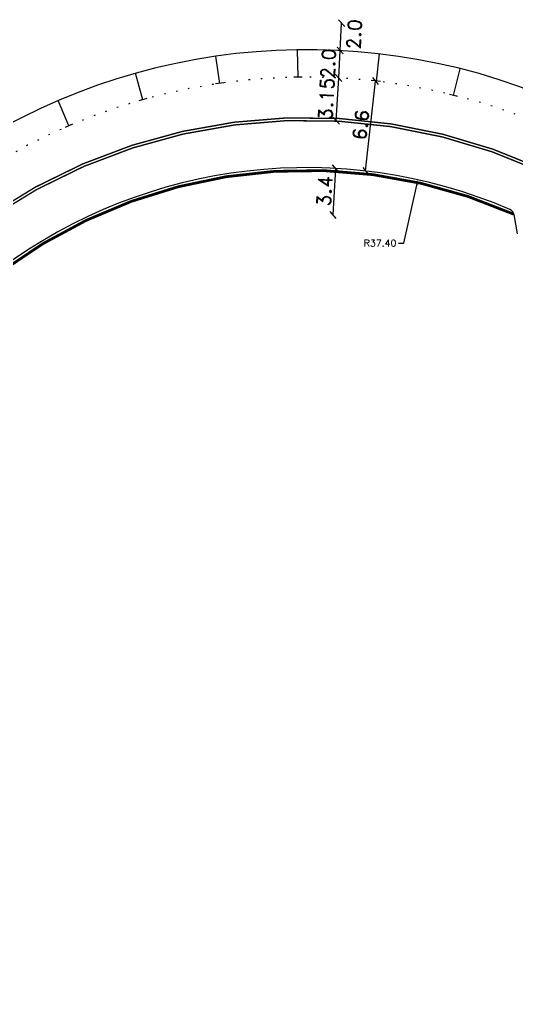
# Model space of a CAD drawing. Extents: x 183304 to 184528, y 666784 to 667526.
# Drawn here: x 184294.5 to 184330.6, y 667116.2 to 667188.2 of the extents above; entities that cross this region are included whole.
import ezdxf

# ---------------------------------------------------------------- set-up
doc = ezdxf.new("R2010")
doc.units = 0
doc.linetypes.add('1-1', pattern=[2, 1, -1])
doc.linetypes.add('DOT2', pattern=[3.175, 0, -3.175])
for name, color, linetype in [('D-15', 20, '1-1'), ('D-Dim', 7, 'Continuous'), ('d-han', 115, 'Continuous'), ('D-Kav-Parking', 9, 'DOT2'), ('D-Nativ', 7, '1-1'), ('D-Road', 7, 'Continuous')]:
    doc.layers.add(name, color=color, linetype=linetype)
doc.styles.add('r', font='romand')
doc.styles.add('ROMAND', font='romand')
doc.dimstyles.new('DDIM', dxfattribs={"dimscale": 1.35, "dimtxt": 0.75, "dimasz": 0.35, "dimexe": 0, "dimexo": 0.5, "dimgap": 0.15, "dimtad": 1, "dimdec": 1, "dimzin": 0, "dimdsep": 46, "dimtxsty": 'ROMAND', "dimblk1": 'OBLIQUE', "dimblk2": 'OBLIQUE', "dimsah": 1, "dimcen": 0.5, "dimse1": 1, "dimse2": 1, "dimadec": 0, "dimazin": 0, "dimtfac": 0.75, "dimtdec": 1, "dimtmove": 2, "dimatfit": 3, "dimldrblk": 'OBLIQUE', "dimfxl": 1, "dimtolj": 1, "dimtzin": 0, "dimarcsym": 0})
doc.dimstyles.new('RAD', dxfattribs={"dimtxt": 0.5, "dimasz": 0.4, "dimexe": 0.1, "dimexo": 0, "dimgap": 0.1, "dimtad": 1, "dimtih": 1, "dimtoh": 1, "dimzin": 0, "dimdsep": 46, "dimtxsty": 'r', "dimcen": 0.1, "dimdle": 0.3, "dimadec": 0, "dimazin": 0, "dimtfac": 0.466667, "dimtofl": 0, "dimtmove": 1, "dimatfit": 3, "dimfxl": 1, "dimtolj": 1, "dimtzin": 0, "dimarcsym": 0})

# ---------------------------------------------------------------- blocks, each defined once
blk = doc.blocks.new('*D353')
at = {"layer": 'D-Dim', "color": 0, "lineweight": -2, "transparency": 16777216}
for p, q in [((184387.569, 667151.143), (184384.862, 667147.532)), ((184390.621, 667151.143), (184387.569, 667151.143)), ((184201.609, 666903.147), (184201.809, 666903.147)), ((184201.709, 666903.047), (184201.709, 666903.247))]:
    blk.add_line(p, q, dxfattribs=at)
at = {"layer": 'D-Dim', "color": 0, "transparency": 16777216}
blk.add_solid([(184384.809, 667147.572), (184384.916, 667147.492), (184384.623, 667147.212)], dxfattribs=at)
at = {"layer": 'DEFPOINTS', "color": 0, "transparency": 16777216}
for p in [(184384.623, 667147.212), (184201.709, 666903.147)]:
    blk.add_point(p, dxfattribs=at)
at = {"layer": 'D-Dim', "color": 0, "transparency": 16777216, "insert": (184389.145, 667151.493), "char_height": 0.5, "attachment_point": 5, "style": 'r'}
blk.add_mtext('\\A1;R305.00', dxfattribs=at)
blk = doc.blocks.new('_Oblique')
at = {"color": 0, "linetype": 'ByBlock', "lineweight": -2}
blk.add_line((-0.5, -0.5), (0.5, 0.5), dxfattribs=at)
blk = doc.blocks.new('*D370')
at = {"layer": 'D-Dim', "color": 0, "lineweight": -2, "transparency": 16777216}
blk.add_line((184317.532, 667180.876), (184317.708, 667183.997), dxfattribs=at)
at = {"layer": 'DEFPOINTS', "color": 0, "transparency": 16777216}
for p in [(184317.708, 667183.997), (184317.858, 667183.989), (184317.682, 667180.867)]:
    blk.add_point(p, dxfattribs=at)
at = {"layer": 'D-Dim', "color": 0, "lineweight": -2, "transparency": 16777216, "xscale": 0.4725, "yscale": 0.4725, "zscale": 0.4725}
for p, rotation in [((184317.708, 667183.997), 86.76370066035156), ((184317.532, 667180.876), 266.7637006603516)]:
    blk.add_blockref('_Oblique', p, dxfattribs=dict(at, rotation=rotation))
at = {"layer": 'D-Dim', "color": 0, "transparency": 16777216, "insert": (184316.811, 667182.482), "char_height": 1.0125, "attachment_point": 5, "rotation": 86.7637, "style": 'ROMAND'}
blk.add_mtext('\\A1;3.15', dxfattribs=at)
blk = doc.blocks.new('*D432')
at = {"layer": 'D-Dim', "color": 0, "lineweight": -2, "transparency": 16777216}
blk.add_line((184319.664, 667177.213), (184320.393, 667183.772), dxfattribs=at)
at = {"layer": 'DEFPOINTS', "color": 0, "transparency": 16777216}
for p in [(184320.239, 667183.789), (184320.393, 667183.772), (184319.509, 667177.23)]:
    blk.add_point(p, dxfattribs=at)
at = {"layer": 'D-Dim', "color": 0, "lineweight": -2, "transparency": 16777216, "xscale": 0.4725, "yscale": 0.4725, "zscale": 0.4725}
for p, rotation in [((184320.393, 667183.772), 83.6519860329098), ((184319.664, 667177.213), 263.6519860329098)]:
    blk.add_blockref('_Oblique', p, dxfattribs=dict(at, rotation=rotation))
at = {"layer": 'D-Dim', "color": 0, "transparency": 16777216, "insert": (184319.324, 667180.571), "char_height": 1.0125, "attachment_point": 5, "rotation": 83.65199, "style": 'ROMAND'}
blk.add_mtext('\\A1;6.6', dxfattribs=at)
blk = doc.blocks.new('*D433')
at = {"layer": 'D-Dim', "color": 0, "lineweight": -2, "transparency": 16777216}
for p, q in [((184322.462, 667171.951), (184323.402, 667176.178)), ((184322.062, 667171.951), (184322.462, 667171.951))]:
    blk.add_line(p, q, dxfattribs=at)
at = {"layer": 'D-Dim', "color": 0, "transparency": 16777216}
blk.add_solid([(184323.337, 667176.192), (184323.467, 667176.163), (184323.489, 667176.568)], dxfattribs=at)
at = {"layer": 'DEFPOINTS', "color": 0, "transparency": 16777216}
for p in [(184323.489, 667176.568), (184315.374, 667140.059)]:
    blk.add_point(p, dxfattribs=at)
at = {"layer": 'D-Dim', "color": 0, "transparency": 16777216, "insert": (184320.724, 667171.951), "char_height": 0.5, "attachment_point": 5, "style": 'r'}
blk.add_mtext('\\A1;R37.40', dxfattribs=at)
blk = doc.blocks.new('o1')
for p, q in [((0, -2), (0, 0)), ((0.3, -2), (-0.3, -2))]:
    blk.add_line(p, q)
blk = doc.blocks.new('*D385')
at = {"layer": 'D-Dim', "color": 0, "lineweight": -2, "transparency": 16777216}
blk.add_line((184317.709, 667183.997), (184317.815, 667185.994), dxfattribs=at)
at = {"layer": 'DEFPOINTS', "color": 0, "transparency": 16777216}
for p in [(184317.815, 667185.994), (184317.815, 667185.994), (184317.709, 667183.997)]:
    blk.add_point(p, dxfattribs=at)
at = {"layer": 'D-Dim', "color": 0, "lineweight": -2, "transparency": 16777216, "xscale": 0.4725, "yscale": 0.4725, "zscale": 0.4725}
for p, rotation in [((184317.815, 667185.994), 86.9588324024736), ((184317.709, 667183.997), 266.9588324024736)]:
    blk.add_blockref('_Oblique', p, dxfattribs=dict(at, rotation=rotation))
at = {"layer": 'D-Dim', "color": 0, "transparency": 16777216, "insert": (184316.953, 667185.039), "char_height": 1.0125, "attachment_point": 5, "rotation": 86.95883, "style": 'ROMAND'}
blk.add_mtext('\\A1;2.0', dxfattribs=at)
blk = doc.blocks.new('*D386')
at = {"layer": 'D-Dim', "color": 0, "lineweight": -2, "transparency": 16777216}
blk.add_line((184317.815, 667185.994), (184317.921, 667187.991), dxfattribs=at)
at = {"layer": 'DEFPOINTS', "color": 0, "transparency": 16777216}
for p in [(184317.921, 667187.991), (184317.921, 667187.991), (184317.815, 667185.994)]:
    blk.add_point(p, dxfattribs=at)
at = {"layer": 'D-Dim', "color": 0, "lineweight": -2, "transparency": 16777216, "xscale": 0.4725, "yscale": 0.4725, "zscale": 0.4725}
for p, rotation in [((184317.921, 667187.991), 86.95883240164102), ((184317.815, 667185.994), 266.958832401641)]:
    blk.add_blockref('_Oblique', p, dxfattribs=dict(at, rotation=rotation))
at = {"layer": 'D-Dim', "color": 0, "transparency": 16777216, "insert": (184318.843, 667187.179), "char_height": 1.0125, "attachment_point": 5, "rotation": 86.95883, "style": 'ROMAND'}
blk.add_mtext('\\A1;2.0', dxfattribs=at)
blk = doc.blocks.new('*D387')
at = {"layer": 'D-Dim', "color": 0, "lineweight": -2, "transparency": 16777216}
blk.add_line((184317.477, 667177.4), (184317.286, 667174.005), dxfattribs=at)
at = {"layer": 'DEFPOINTS', "color": 0, "transparency": 16777216}
for p in [(184317.477, 667177.4), (184317.286, 667174.005), (184317.286, 667174.005)]:
    blk.add_point(p, dxfattribs=at)
at = {"layer": 'D-Dim', "color": 0, "lineweight": -2, "transparency": 16777216, "xscale": 0.4725, "yscale": 0.4725, "zscale": 0.4725}
for p, rotation in [((184317.477, 667177.4), 86.77680442483408), ((184317.286, 667174.005), 266.776804424834)]:
    blk.add_blockref('_Oblique', p, dxfattribs=dict(at, rotation=rotation))
at = {"layer": 'D-Dim', "color": 0, "transparency": 16777216, "insert": (184316.674, 667175.742), "char_height": 1.0125, "attachment_point": 5, "rotation": 86.7768, "style": 'ROMAND'}
blk.add_mtext('\\A1;3.4', dxfattribs=at)

msp = doc.modelspace()

# ---------------------------------------------------------------- linework, layer by layer
at = {"layer": 'D-15', "const_width": 0.2, "flags": 128}
msp.add_lwpolyline([(184330.472, 667174.057, 0.270547), (184293.189, 667169.92, 0.208309), (184292.871, 667169.366), (184292.702, 667167.838)], format="xyb", dxfattribs=at)
at = {"layer": 'D-Kav-Parking', "ltscale": 0.25}
msp.add_arc((184315.374, 667140.059), 44, 54.65337, 129.4425, dxfattribs=at)
at = {"layer": 'D-Nativ', "linetype": 'Continuous', "const_width": 0.1, "flags": 128}
for points in [[(184339.122, 667173.542, 0.338428), (184289.295, 667171.76, 0.338428)], [(184339.007, 667173.379, 0.338428), (184289.422, 667171.606)]]:
    msp.add_lwpolyline(points, format="xyb", dxfattribs=at)
at = {"layer": 'D-Road'}
msp.add_line((184330.477, 667174.027), (184330.716, 667172.625), dxfattribs=at)
for centre, radius, start, end in [((184315.374, 667140.059), 46, 68.45259, 128.10938), ((184315.374, 667140.059), 37.4, 66.67539, 126.61022), ((184329.984, 667173.943), 0.5, 9.65337, 66.67539)]:
    msp.add_arc(centre, radius, start, end, dxfattribs=at)

# ---------------------------------------------------------------- block references
at = {"layer": 'd-han'}
for p, rotation in [((184308.749, 667185.579), 8.280772590341002), ((184314.713, 667186.054), 0.8236212437488701), ((184320.688, 667185.751), 353.3664698971568), ((184326.57, 667184.661), 345.9093185505647), ((184302.897, 667184.335), 15.73792393693313), ((184297.256, 667182.341), 23.19507528352524)]:
    msp.add_blockref('o1', p, dxfattribs=dict(at, rotation=rotation))

# ---------------------------------------------------------------- dimensions: what is measured, and where the dimension line sits
at = {"layer": 'D-Dim'}
dim = msp.add_linear_dim(base=(184317.921, 667187.991), p1=(184317.815, 667185.994), p2=(184317.921, 667187.991), angle=86.95883, dimstyle='DDIM', dxfattribs=at)
dim.commit()
dim.dimension.update_dxf_attribs({"geometry": '*D386', "text_midpoint": (184318.843, 667187.179), "dimtype": 161})
for p1, p2, distance, picture, middle in [((184317.709, 667183.997), (184317.815, 667185.994), 0, '*D385', (184316.953, 667185.039)), ((184319.509, 667177.23), (184320.239, 667183.789), -0.155, '*D432', (184319.324, 667180.571)), ((184317.477, 667177.4), (184317.286, 667174.005), 0, '*D387', (184316.674, 667175.742))]:
    dim = msp.add_aligned_dim(p1=p1, p2=p2, distance=distance, dimstyle='DDIM', dxfattribs=at)
    dim.commit()
    dim.dimension.update_dxf_attribs({"geometry": picture, "text_midpoint": middle})
dim = msp.add_aligned_dim(p1=(184317.682, 667180.867), p2=(184317.858, 667183.989), distance=0.15, text='3.15', dimstyle='DDIM', dxfattribs=at)
dim.commit()
dim.dimension.update_dxf_attribs({"geometry": '*D370', "text_midpoint": (184316.811, 667182.482)})
for center, mpoint, picture, middle in [((184315.374, 667140.059), (184323.489, 667176.568), '*D433', (184322.462, 667171.951)), ((184201.709, 666903.147), (184384.623, 667147.212), '*D353', (184387.569, 667151.143))]:
    dim = msp.add_radius_dim(center=center, mpoint=mpoint, dimstyle='RAD', dxfattribs=at)
    dim.commit()
    dim.dimension.update_dxf_attribs({"geometry": picture, "text_midpoint": middle, "dimtype": 164})

doc.saveas('drawing.dxf')
